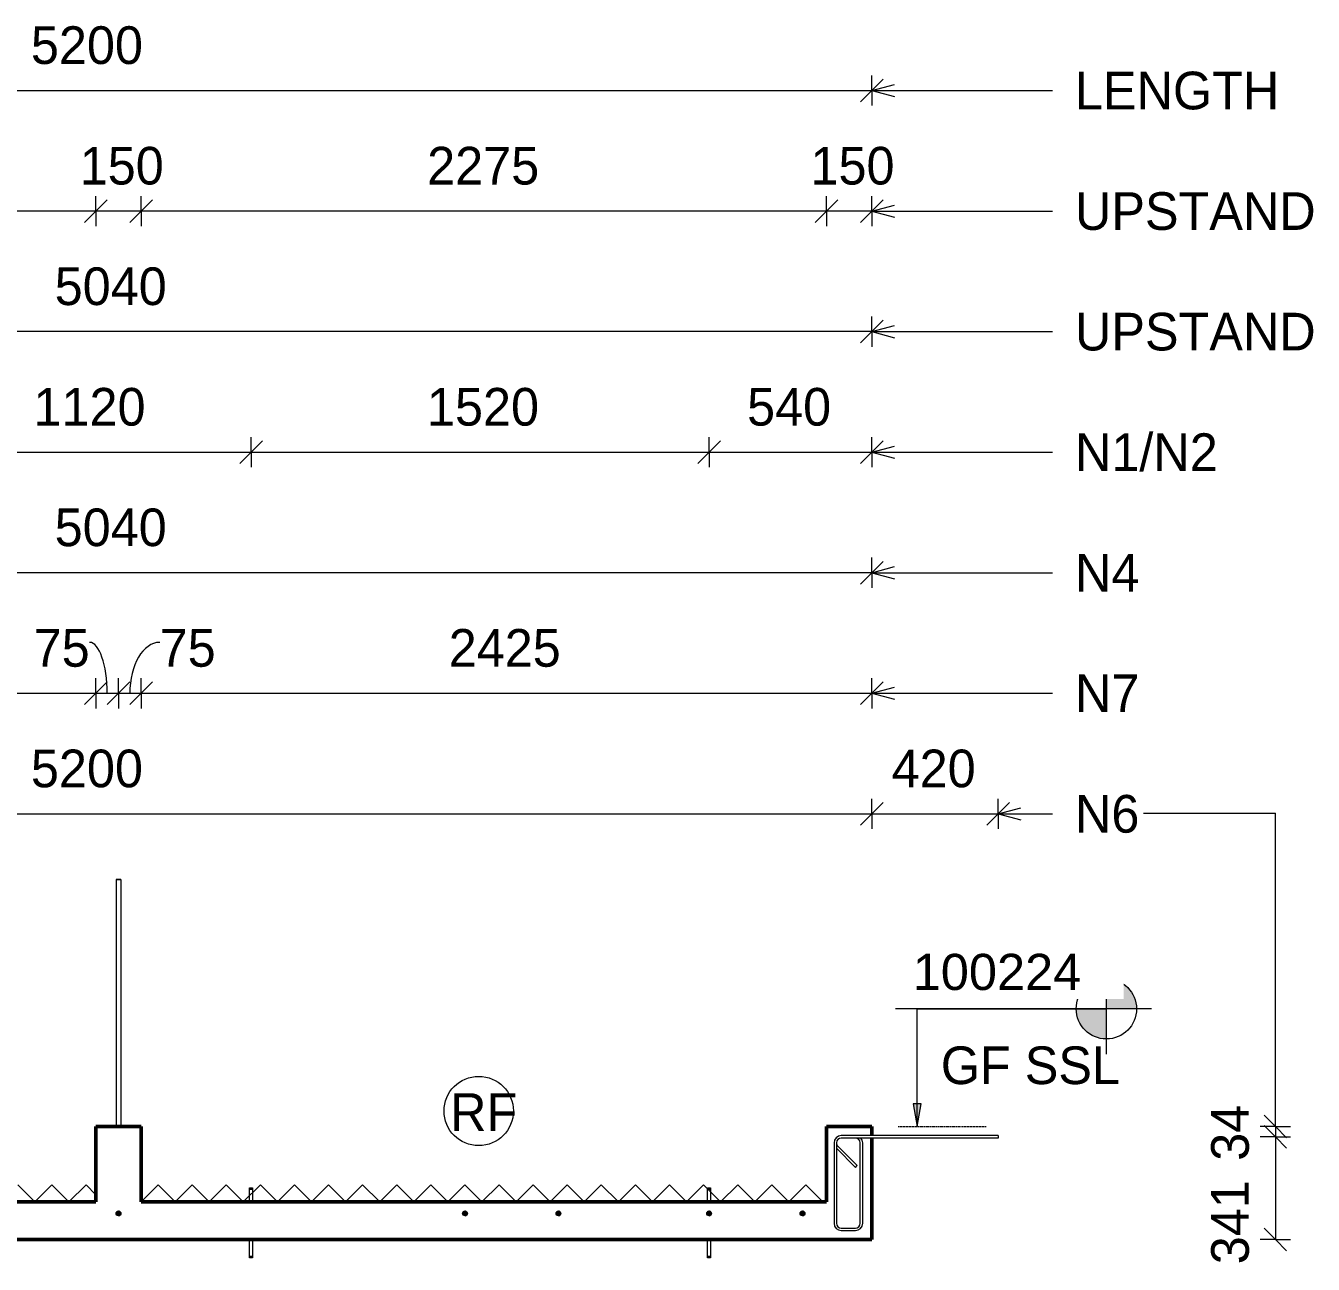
# Model space of a CAD drawing. Header units: millimetres. Extents: x 59546 to 97856, y 2513 to 30499.
# Drawn here: x 75162 to 79434, y 2743 to 6853 of the extents above; entities that cross this region are included whole.
import ezdxf

# ---------------------------------------------------------------- set-up
doc = ezdxf.new("R2010")
doc.units = ezdxf.units.MM
doc.linetypes.add('Overhead', pattern=[3.97, 2.38, -1.59])
for name, color, linetype, lineweight in [('A-ANNO-DIMS', 211, 'Continuous', 9), ('A-ANNO-DIMS-50', 211, 'Continuous', 9), ('A-DETL-MBND', 5, 'Continuous', 18), ('A-FLOR', 192, 'Continuous', 18), ('A-FLOR-OVHD', 1, 'Overhead', 18), ('A-GENM', 13, 'Continuous', 18), ('G-ANNO-DIMS', 111, 'Continuous', 9), ('G-ANNO-TEXT', 231, 'Continuous', 9), ('S-RBAR', 171, 'Continuous', 18)]:
    doc.layers.add(name, color=color, linetype=linetype, lineweight=lineweight)
doc.styles.add('Arial_1', font='arial.ttf', dxfattribs={"height": 120})
doc.styles.add('Nirmala UI Semilight', font='NirmalaS.ttf', dxfattribs={"height": 125})
doc.dimstyles.new('Diagonal_-_2_5mm_NI_UI', dxfattribs={"dimscale": 304.8, "dimtxt": 130.920493, "dimasz": 0.246063, "dimexe": 0.164042, "dimexo": 0.0625, "dimgap": 0.164042, "dimtad": 1, "dimdec": 0, "dimzin": 0, "dimdsep": 46, "dimtxsty": 'Nirmala UI Semilight', "dimblk1": 'OBLIQUE', "dimblk2": 'OBLIQUE', "dimsah": 1, "dimcen": 0.09, "dimazin": 0, "dimtfac": 1, "dimtdec": 4, "dimtix": 1, "dimtmove": 0, "dimatfit": 3, "dimfxl": 0.164042, "dimfxlon": 1, "dimtvp": 1, "dimtolj": 1, "dimtzin": 0, "dimarcsym": 2})
doc.dimstyles.new('Diagonal_-_2_5mm_NI_UI_1', dxfattribs={"dimscale": 304.8, "dimtxt": 130.920493, "dimasz": 0.246063, "dimexe": 0.164042, "dimexo": 0.0625, "dimgap": 0.164042, "dimtad": 1, "dimdec": 0, "dimzin": 0, "dimdsep": 46, "dimtxsty": 'Nirmala UI Semilight', "dimblk1": 'OBLIQUE', "dimblk2": 'OBLIQUE', "dimsah": 1, "dimcen": 0.09, "dimazin": 0, "dimtfac": 1, "dimtdec": 4, "dimtix": 1, "dimtmove": 1, "dimatfit": 3, "dimfxl": 0.164042, "dimfxlon": 1, "dimtvp": 1, "dimtolj": 1, "dimtzin": 0, "dimarcsym": 2})
doc.dimstyles.new('Diagonal_-_2_5mm_NI_UI_2', dxfattribs={"dimscale": 304.8, "dimtxt": 130.920493, "dimasz": 0.246063, "dimexe": 0.164042, "dimexo": 0.0625, "dimgap": 0.164042, "dimtad": 1, "dimdec": 0, "dimzin": 0, "dimdsep": 46, "dimtxsty": 'Nirmala UI Semilight', "dimblk1": 'OBLIQUE', "dimblk2": 'OBLIQUE', "dimsah": 1, "dimcen": 0.09, "dimazin": 0, "dimtfac": 1, "dimtdec": 4, "dimtix": 1, "dimtmove": 2, "dimatfit": 3, "dimfxl": 0.164042, "dimfxlon": 1, "dimtvp": 1, "dimtolj": 1, "dimtzin": 0, "dimarcsym": 2})

# ---------------------------------------------------------------- blocks, each defined once
blk = doc.blocks.new('RR spread anchor face based - RR-SA-2_5-150-3355620-Elevation Front')
at = {"layer": 'A-GENM'}
for p, q in [((66318, 2769.8), (66318, 2824.8)), ((66328, 2824.8), (66328, 2769.8)), ((66318, 2764.8), (66318, 2769.8)), ((66318, 2769.8), (66328, 2769.8)), ((66328, 2764.8), (66318, 2764.8)), ((66328, 2769.8), (66328, 2764.8))]:
    blk.add_line(p, q, dxfattribs=at)
blk = doc.blocks.new('RR spread anchor face based - RR-SA-2_5-150-614724-Elevation Front')
at = {"layer": 'A-GENM'}
for p, q in [((66318, 2991.1), (66318, 2996.1)), ((66318, 2996.1), (66328, 2996.1)), ((66318, 2949.8), (66318, 2991.1)), ((66328, 2991.1), (66318, 2991.1)), ((66328, 2996.1), (66328, 2991.1)), ((66328, 2991.1), (66328, 2949.8))]:
    blk.add_line(p, q, dxfattribs=at)
blk = doc.blocks.new('DIMBLOCK68-Elevation Front')
at = {"layer": 'A-ANNO-DIMS-50'}
for p, q in [((72769.2, 6637.6), (72769.2, 6687.6)), ((72769.2, 6637.6), (72806.7, 6675.1)), ((77969.2, 6637.6), (77969.2, 6687.6)), ((77969.2, 6637.6), (78006.7, 6675.1)), ((72769.2, 6637.6), (72731.7, 6600.1)), ((72769.2, 6637.6), (77969.2, 6637.6)), ((72769.2, 6637.6), (72769.2, 6587.6)), ((77969.2, 6637.6), (77931.7, 6600.1)), ((77969.2, 6637.6), (77969.2, 6587.6))]:
    blk.add_line(p, q, dxfattribs=at)
at = {"layer": 'A-ANNO-DIMS-50', "color": 0, "insert": (75178.7, 6850.7), "char_height": 125, "width": 457.032, "attachment_point": 1, "line_spacing_factor": 1.142579, "style": 'Nirmala UI Semilight'}
blk.add_mtext('5200', dxfattribs=at)
blk = doc.blocks.new('_Oblique')
at = {"color": 0, "linetype": 'ByBlock', "lineweight": -2}
blk.add_line((-0.5, -0.5), (0.5, 0.5), dxfattribs=at)
blk = doc.blocks.new('DIMBLOCK69-Elevation Front')
at = {"layer": 'A-ANNO-DIMS-50'}
for p, q in [((77819.2, 6237.6), (77819.2, 6287.6)), ((77969.2, 6237.6), (77969.2, 6287.6)), ((77819.2, 6237.6), (77856.7, 6275.1)), ((77969.2, 6237.6), (78006.7, 6275.1)), ((77819.2, 6237.6), (77781.7, 6200.1)), ((77969.2, 6237.6), (77819.2, 6237.6)), ((77819.2, 6237.6), (77819.2, 6187.6)), ((77969.2, 6237.6), (77931.7, 6200.1)), ((77969.2, 6237.6), (77969.2, 6187.6))]:
    blk.add_line(p, q, dxfattribs=at)
at = {"layer": 'A-ANNO-DIMS-50', "color": 0, "insert": (77765.6, 6450.7), "char_height": 125, "width": 308.496, "attachment_point": 1, "line_spacing_factor": 1.142579, "style": 'Nirmala UI Semilight'}
blk.add_mtext('150', dxfattribs=at)
blk = doc.blocks.new('DIMBLOCK70-Elevation Front')
at = {"layer": 'A-ANNO-DIMS-50'}
for p, q in [((75544.2, 6237.6), (75544.2, 6287.6)), ((77819.2, 6237.6), (77819.2, 6287.6)), ((75544.2, 6237.6), (75581.7, 6275.1)), ((77819.2, 6237.6), (77856.7, 6275.1)), ((75544.2, 6237.6), (75506.7, 6200.1)), ((77819.2, 6237.6), (75544.2, 6237.6)), ((75544.2, 6237.6), (75544.2, 6187.6)), ((77819.2, 6237.6), (77781.7, 6200.1)), ((77819.2, 6237.6), (77819.2, 6187.6))]:
    blk.add_line(p, q, dxfattribs=at)
at = {"layer": 'A-ANNO-DIMS-50', "color": 0, "insert": (76493.6, 6450.7), "char_height": 125, "width": 451.319, "attachment_point": 1, "line_spacing_factor": 1.142579, "style": 'Nirmala UI Semilight'}
blk.add_mtext('2275', dxfattribs=at)
blk = doc.blocks.new('DIMBLOCK71-Elevation Front')
at = {"layer": 'A-ANNO-DIMS-50'}
for p, q in [((75394.2, 6237.6), (75394.2, 6287.6)), ((75544.2, 6237.6), (75544.2, 6287.6)), ((75394.2, 6237.6), (75431.7, 6275.1)), ((75544.2, 6237.6), (75581.7, 6275.1)), ((75394.2, 6237.6), (75356.7, 6200.1)), ((75544.2, 6237.6), (75394.2, 6237.6)), ((75394.2, 6237.6), (75394.2, 6187.6)), ((75544.2, 6237.6), (75506.7, 6200.1)), ((75544.2, 6237.6), (75544.2, 6187.6))]:
    blk.add_line(p, q, dxfattribs=at)
at = {"layer": 'A-ANNO-DIMS-50', "color": 0, "insert": (75340.6, 6450.7), "char_height": 125, "width": 308.496, "attachment_point": 1, "line_spacing_factor": 1.142579, "style": 'Nirmala UI Semilight'}
blk.add_mtext('150', dxfattribs=at)
blk = doc.blocks.new('DIMBLOCK72-Elevation Front')
at = {"layer": 'A-ANNO-DIMS-50'}
for p, q in [((72769.2, 6237.6), (72769.2, 6287.6)), ((75394.2, 6237.6), (75394.2, 6287.6)), ((72769.2, 6237.6), (72806.7, 6275.1)), ((75394.2, 6237.6), (75431.7, 6275.1)), ((72769.2, 6237.6), (72731.7, 6200.1)), ((75394.2, 6237.6), (72769.2, 6237.6)), ((72769.2, 6237.6), (72769.2, 6187.6)), ((75394.2, 6237.6), (75356.7, 6200.1)), ((75394.2, 6237.6), (75394.2, 6187.6))]:
    blk.add_line(p, q, dxfattribs=at)
at = {"layer": 'A-ANNO-DIMS-50', "color": 0, "insert": (73891.2, 6450.7), "char_height": 125, "width": 457.032, "attachment_point": 1, "line_spacing_factor": 1.142579, "style": 'Nirmala UI Semilight'}
blk.add_mtext('2625', dxfattribs=at)
blk = doc.blocks.new('DIMBLOCK78-Elevation Front')
at = {"layer": 'A-ANNO-DIMS-50'}
for p, q in [((72929.2, 5837.6), (72929.2, 5887.6)), ((72929.2, 5837.6), (72966.7, 5875.1)), ((77969.2, 5837.6), (77969.2, 5887.6)), ((77969.2, 5837.6), (78006.7, 5875.1)), ((72929.2, 5837.6), (72891.7, 5800.1)), ((77969.2, 5837.6), (72929.2, 5837.6)), ((72929.2, 5837.6), (72929.2, 5787.6)), ((77969.2, 5837.6), (77931.7, 5800.1)), ((77969.2, 5837.6), (77969.2, 5787.6))]:
    blk.add_line(p, q, dxfattribs=at)
at = {"layer": 'A-ANNO-DIMS-50', "color": 0, "insert": (75257.6, 6050.7), "char_height": 125, "width": 459.888, "attachment_point": 1, "line_spacing_factor": 1.142579, "style": 'Nirmala UI Semilight'}
blk.add_mtext('5040', dxfattribs=at)
blk = doc.blocks.new('DIMBLOCK82-Elevation Front')
at = {"layer": 'A-ANNO-DIMS-50'}
for p, q in [((74789.2, 5437.6), (74789.2, 5487.6)), ((74789.2, 5437.6), (74826.7, 5475.1)), ((75909.2, 5437.6), (75909.2, 5487.6)), ((75909.2, 5437.6), (75946.7, 5475.1)), ((74789.2, 5437.6), (74751.7, 5400.1)), ((74789.2, 5437.6), (75909.2, 5437.6)), ((74789.2, 5437.6), (74789.2, 5387.6)), ((75909.2, 5437.6), (75871.7, 5400.1)), ((75909.2, 5437.6), (75909.2, 5387.6))]:
    blk.add_line(p, q, dxfattribs=at)
at = {"layer": 'A-ANNO-DIMS-50', "color": 0, "insert": (75187.3, 5650.7), "char_height": 125, "width": 388.477, "attachment_point": 1, "line_spacing_factor": 1.142579, "style": 'Nirmala UI Semilight'}
blk.add_mtext('1120', dxfattribs=at)
blk = doc.blocks.new('DIMBLOCK83-Elevation Front')
at = {"layer": 'A-ANNO-DIMS-50'}
for p, q in [((75909.2, 5437.6), (75909.2, 5487.6)), ((75909.2, 5437.6), (75946.7, 5475.1)), ((77429.2, 5437.6), (77429.2, 5487.6)), ((77429.2, 5437.6), (77466.7, 5475.1)), ((75909.2, 5437.6), (75871.7, 5400.1)), ((75909.2, 5437.6), (77429.2, 5437.6)), ((75909.2, 5437.6), (75909.2, 5387.6)), ((77429.2, 5437.6), (77391.7, 5400.1)), ((77429.2, 5437.6), (77429.2, 5387.6))]:
    blk.add_line(p, q, dxfattribs=at)
at = {"layer": 'A-ANNO-DIMS-50', "color": 0, "insert": (76493, 5650.7), "char_height": 125, "width": 422.754, "attachment_point": 1, "line_spacing_factor": 1.142579, "style": 'Nirmala UI Semilight'}
blk.add_mtext('1520', dxfattribs=at)
blk = doc.blocks.new('DIMBLOCK84-Elevation Front')
at = {"layer": 'A-ANNO-DIMS-50'}
for p, q in [((77429.2, 5437.6), (77429.2, 5487.6)), ((77429.2, 5437.6), (77466.7, 5475.1)), ((77969.2, 5437.6), (77969.2, 5487.6)), ((77969.2, 5437.6), (78006.7, 5475.1)), ((77429.2, 5437.6), (77391.7, 5400.1)), ((77429.2, 5437.6), (77969.2, 5437.6)), ((77429.2, 5437.6), (77429.2, 5387.6)), ((77969.2, 5437.6), (77931.7, 5400.1)), ((77969.2, 5437.6), (77969.2, 5387.6))]:
    blk.add_line(p, q, dxfattribs=at)
at = {"layer": 'A-ANNO-DIMS-50', "color": 0, "insert": (77555.2, 5650.7), "char_height": 125, "width": 345.63, "attachment_point": 1, "line_spacing_factor": 1.142579, "style": 'Nirmala UI Semilight'}
blk.add_mtext('540', dxfattribs=at)
blk = doc.blocks.new('DIMBLOCK85-Elevation Front')
at = {"layer": 'A-ANNO-DIMS-50'}
for p, q in [((72929.2, 5037.6), (72929.2, 5087.6)), ((77969.2, 5037.6), (77969.2, 5087.6)), ((72929.2, 5037.6), (72966.7, 5075.1)), ((77969.2, 5037.6), (78006.7, 5075.1)), ((72929.2, 5037.6), (72891.7, 5000.1)), ((77969.2, 5037.6), (72929.2, 5037.6)), ((72929.2, 5037.6), (72929.2, 4987.6)), ((77969.2, 5037.6), (77931.7, 5000.1)), ((77969.2, 5037.6), (77969.2, 4987.6))]:
    blk.add_line(p, q, dxfattribs=at)
at = {"layer": 'A-ANNO-DIMS-50', "color": 0, "insert": (75257.6, 5250.7), "char_height": 125, "width": 459.888, "attachment_point": 1, "line_spacing_factor": 1.142579, "style": 'Nirmala UI Semilight'}
blk.add_mtext('5040', dxfattribs=at)
blk = doc.blocks.new('DIMBLOCK88-Elevation Front')
at = {"layer": 'A-ANNO-DIMS-50'}
for p, q in [((72769.2, 4637.6), (72769.2, 4687.6)), ((72769.2, 4637.6), (72806.7, 4675.1)), ((75394.2, 4637.6), (75394.2, 4687.6)), ((75394.2, 4637.6), (75431.7, 4675.1)), ((72769.2, 4637.6), (72731.7, 4600.1)), ((72769.2, 4637.6), (75394.2, 4637.6)), ((72769.2, 4637.6), (72769.2, 4587.6)), ((75394.2, 4637.6), (75356.7, 4600.1)), ((75394.2, 4637.6), (75394.2, 4587.6))]:
    blk.add_line(p, q, dxfattribs=at)
at = {"layer": 'A-ANNO-DIMS-50', "color": 0, "insert": (73891.2, 4850.7), "char_height": 125, "width": 457.032, "attachment_point": 1, "line_spacing_factor": 1.142579, "style": 'Nirmala UI Semilight'}
blk.add_mtext('2625', dxfattribs=at)
blk = doc.blocks.new('DIMBLOCK89-Elevation Front')
at = {"layer": 'A-ANNO-DIMS-50'}
for p, q in [((75394.2, 4637.6), (75394.2, 4687.6)), ((75394.2, 4637.6), (75431.7, 4675.1)), ((75469.2, 4637.6), (75469.2, 4687.6)), ((75469.2, 4637.6), (75506.7, 4675.1)), ((75394.2, 4637.6), (75356.7, 4600.1)), ((75394.2, 4637.6), (75469.2, 4637.6)), ((75394.2, 4637.6), (75394.2, 4587.6)), ((75469.2, 4637.6), (75431.7, 4600.1)), ((75469.2, 4637.6), (75469.2, 4587.6))]:
    blk.add_line(p, q, dxfattribs=at)
blk.add_ellipse((75373.5, 4637.6), major_axis=(0, 169), ratio=0.344086, start_param=4.712389, end_param=6.283185, dxfattribs=at)
at = {"layer": 'A-ANNO-DIMS-50', "color": 0, "insert": (75187.9, 4850.7), "char_height": 125, "width": 222.803, "attachment_point": 1, "line_spacing_factor": 1.142579, "style": 'Nirmala UI Semilight'}
blk.add_mtext('75', dxfattribs=at)
blk = doc.blocks.new('DIMBLOCK90-Elevation Front')
at = {"layer": 'A-ANNO-DIMS-50'}
for p, q in [((75469.2, 4637.6), (75469.2, 4687.6)), ((75469.2, 4637.6), (75506.7, 4675.1)), ((75544.2, 4637.6), (75544.2, 4687.6)), ((75544.2, 4637.6), (75581.7, 4675.1)), ((75469.2, 4637.6), (75431.7, 4600.1)), ((75469.2, 4637.6), (75544.2, 4637.6)), ((75469.2, 4637.6), (75469.2, 4587.6)), ((75544.2, 4637.6), (75506.7, 4600.1)), ((75544.2, 4637.6), (75544.2, 4587.6))]:
    blk.add_line(p, q, dxfattribs=at)
blk.add_ellipse((75606, 4637.6), major_axis=(0, 169), ratio=0.587597, start_param=0, end_param=1.570796, dxfattribs=at)
at = {"layer": 'A-ANNO-DIMS-50', "color": 0, "insert": (75606, 4850.7), "char_height": 125, "width": 222.803, "attachment_point": 1, "line_spacing_factor": 1.142579, "style": 'Nirmala UI Semilight'}
blk.add_mtext('75', dxfattribs=at)
blk = doc.blocks.new('DIMBLOCK91-Elevation Front')
at = {"layer": 'A-ANNO-DIMS-50'}
for p, q in [((75544.2, 4637.6), (75544.2, 4687.6)), ((75544.2, 4637.6), (75581.7, 4675.1)), ((77969.2, 4637.6), (77969.2, 4687.6)), ((77969.2, 4637.6), (78006.7, 4675.1)), ((75544.2, 4637.6), (75506.7, 4600.1)), ((75544.2, 4637.6), (77969.2, 4637.6)), ((75544.2, 4637.6), (75544.2, 4587.6)), ((77969.2, 4637.6), (77931.7, 4600.1)), ((77969.2, 4637.6), (77969.2, 4587.6))]:
    blk.add_line(p, q, dxfattribs=at)
at = {"layer": 'A-ANNO-DIMS-50', "color": 0, "insert": (76565.1, 4850.7), "char_height": 125, "width": 459.888, "attachment_point": 1, "line_spacing_factor": 1.142579, "style": 'Nirmala UI Semilight'}
blk.add_mtext('2425', dxfattribs=at)
blk = doc.blocks.new('Spot Elevations - M_Spot Elevation - Target Filled-10609-Elevation Front')
at = {"layer": 'G-ANNO-DIMS'}
h = blk.add_hatch(color=256, dxfattribs=at)
edge = h.paths.add_edge_path()
edge.add_line((69161.4, 3590.4), (69261.4, 3590.4))
edge.add_arc((69161.4, 3590.4), 100, 0, 90)
edge.add_line((69161.4, 3690.4), (69161.4, 3590.4))
h = blk.add_hatch(color=256, dxfattribs=at)
edge = h.paths.add_edge_path()
edge.add_line((69161.4, 3590.4), (69061.4, 3590.4))
edge.add_arc((69161.4, 3590.4), 100, 180, 270)
edge.add_line((69161.4, 3490.4), (69161.4, 3590.4))
for p, q in [((69161.4, 3440.4), (69161.4, 3740.4)), ((69311.4, 3590.4), (68461.4, 3590.4))]:
    blk.add_line(p, q, dxfattribs=at)
blk.add_circle((69161.4, 3590.4), 100, dxfattribs=at)
blk = doc.blocks.new('DIMBLOCK95-Elevation Front')
at = {"layer": 'A-ANNO-DIMS-50'}
for p, q in [((72769.2, 4237.6), (72769.2, 4287.6)), ((72769.2, 4237.6), (72806.7, 4275.1)), ((77969.2, 4237.6), (77969.2, 4287.6)), ((77969.2, 4237.6), (78006.7, 4275.1)), ((72769.2, 4237.6), (72731.7, 4200.1)), ((72769.2, 4237.6), (77969.2, 4237.6)), ((72769.2, 4237.6), (72769.2, 4187.6)), ((77969.2, 4237.6), (77931.7, 4200.1)), ((77969.2, 4237.6), (77969.2, 4187.6))]:
    blk.add_line(p, q, dxfattribs=at)
at = {"layer": 'A-ANNO-DIMS-50', "color": 0, "insert": (75178.7, 4450.7), "char_height": 125, "width": 457.032, "attachment_point": 1, "line_spacing_factor": 1.142579, "style": 'Nirmala UI Semilight'}
blk.add_mtext('5200', dxfattribs=at)
blk = doc.blocks.new('DIMBLOCK96-Elevation Front')
at = {"layer": 'A-ANNO-DIMS-50'}
for p, q in [((77969.2, 4237.6), (77969.2, 4287.6)), ((77969.2, 4237.6), (78006.7, 4275.1)), ((78388.8, 4237.6), (78388.8, 4287.6)), ((78388.8, 4237.6), (78426.3, 4275.1)), ((77969.2, 4237.6), (77931.7, 4200.1)), ((77969.2, 4237.6), (78388.8, 4237.6)), ((77969.2, 4237.6), (77969.2, 4187.6)), ((78388.8, 4237.6), (78351.3, 4200.1)), ((78388.8, 4237.6), (78388.8, 4187.6))]:
    blk.add_line(p, q, dxfattribs=at)
at = {"layer": 'A-ANNO-DIMS-50', "color": 0, "insert": (78035, 4450.7), "char_height": 125, "width": 345.63, "attachment_point": 1, "line_spacing_factor": 1.142579, "style": 'Nirmala UI Semilight'}
blk.add_mtext('420', dxfattribs=at)
blk = doc.blocks.new('DIMBLOCK97-Elevation Front')
at = {"layer": 'A-ANNO-DIMS-50'}
for p, q in [((79308.2, 3199.8), (79270.7, 3237.3)), ((79308.2, 3199.8), (79258.2, 3199.8)), ((79308.2, 3165.8), (79258.2, 3165.8)), ((79308.2, 3165.8), (79270.7, 3203.3)), ((79308.2, 3199.8), (79308.2, 3165.8)), ((79308.2, 3199.8), (79345.7, 3162.3)), ((79308.2, 3199.8), (79358.2, 3199.8)), ((79308.2, 3165.8), (79345.7, 3128.3)), ((79308.2, 3165.8), (79358.2, 3165.8))]:
    blk.add_line(p, q, dxfattribs=at)
at = {"layer": 'A-ANNO-DIMS-50', "color": 0, "insert": (79095.2, 3086.3), "char_height": 125, "width": 231.372, "attachment_point": 1, "rotation": 90, "line_spacing_factor": 1.142579, "style": 'Nirmala UI Semilight'}
blk.add_mtext('34', dxfattribs=at)
blk = doc.blocks.new('DIMBLOCK98-Elevation Front')
at = {"layer": 'A-ANNO-DIMS-50'}
for p, q in [((79308.2, 3165.8), (79258.2, 3165.8)), ((79308.2, 3165.8), (79270.7, 3203.3)), ((79308.2, 3165.8), (79308.2, 2824.8)), ((79308.2, 3165.8), (79345.7, 3128.3)), ((79308.2, 3165.8), (79358.2, 3165.8)), ((79308.2, 2824.8), (79258.2, 2824.8)), ((79308.2, 2824.8), (79270.7, 2862.3)), ((79308.2, 2824.8), (79345.7, 2787.3)), ((79308.2, 2824.8), (79358.2, 2824.8))]:
    blk.add_line(p, q, dxfattribs=at)
at = {"layer": 'A-ANNO-DIMS-50', "color": 0, "insert": (79095.2, 2743), "char_height": 125, "width": 311.353, "attachment_point": 1, "rotation": 90, "line_spacing_factor": 1.142579, "style": 'Nirmala UI Semilight'}
blk.add_mtext('341', dxfattribs=at)

msp = doc.modelspace()

# ---------------------------------------------------------------- hatches: boundary and pattern name
at = {"layer": 'G-ANNO-DIMS'}
msp.add_hatch(color=256, dxfattribs=at).paths.add_polyline_path([(78119.1, 3199.8), (78132.4, 3274.8), (78105.9, 3274.8)])
at = {"layer": 'S-RBAR'}
h = msp.add_hatch(color=256, dxfattribs=at)
edge = h.paths.add_edge_path()
edge.add_arc((75469.2, 2911.8), 8, 0, 360)
for points in [[(75471.6, 2904.1), (75477.2, 2911.8), (75471.6, 2919.4), (75462.7, 2916.5), (75462.7, 2907)], [(76621.6, 2904.1), (76627.2, 2911.8), (76621.6, 2919.4), (76612.7, 2916.5), (76612.7, 2907)], [(76931.6, 2904.1), (76937.2, 2911.8), (76931.6, 2919.4), (76922.7, 2916.5), (76922.7, 2907)], [(77431.6, 2904.1), (77437.2, 2911.8), (77431.6, 2919.4), (77422.7, 2916.5), (77422.7, 2907)], [(77741.6, 2904.1), (77747.2, 2911.8), (77741.6, 2919.4), (77732.7, 2916.5), (77732.7, 2907)]]:
    msp.add_hatch(color=256, dxfattribs=at).paths.add_polyline_path(points)
h = msp.add_hatch(color=256, dxfattribs=at)
edge = h.paths.add_edge_path()
edge.add_arc((76619.2, 2911.8), 8, 0, 360)
h = msp.add_hatch(color=256, dxfattribs=at)
edge = h.paths.add_edge_path()
edge.add_arc((76929.2, 2911.8), 8, 0, 360)
h = msp.add_hatch(color=256, dxfattribs=at)
edge = h.paths.add_edge_path()
edge.add_arc((77429.2, 2911.8), 8, 0, 360)
h = msp.add_hatch(color=256, dxfattribs=at)
edge = h.paths.add_edge_path()
edge.add_arc((77739.2, 2911.8), 8, 0, 360)

# ---------------------------------------------------------------- linework, layer by layer
at = {"layer": 'A-DETL-MBND'}
for p, q in [((78870.6, 4239.8), (79308.2, 4239.8)), ((79308.2, 3199.8), (79308.2, 4239.8)), ((75477.2, 4019.8), (75461.2, 4019.8)), ((75135.4, 3006.3), (75191.9, 2949.8)), ((75191.9, 2949.8), (75248.5, 3006.3)), ((75248.5, 3006.3), (75305.1, 2949.8)), ((75305.1, 2949.8), (75361.6, 3006.3)), ((75361.6, 3006.3), (75394.2, 2973.8)), ((75544.2, 2949.8), (75600.7, 3006.3)), ((75600.7, 3006.3), (75657.3, 2949.8)), ((75657.3, 2949.8), (75713.9, 3006.3)), ((75713.9, 3006.3), (75770.5, 2949.8)), ((75770.5, 2949.8), (75827, 3006.3)), ((75827, 3006.3), (75883.6, 2949.8)), ((75883.6, 2949.8), (75940.2, 3006.3)), ((75940.2, 3006.3), (75996.7, 2949.8)), ((75996.7, 2949.8), (76053.3, 3006.3)), ((76053.3, 3006.3), (76109.9, 2949.8)), ((76109.9, 2949.8), (76166.4, 3006.3)), ((76166.4, 3006.3), (76223, 2949.8)), ((76223, 2949.8), (76279.6, 3006.3)), ((76279.6, 3006.3), (76336.1, 2949.8)), ((76336.1, 2949.8), (76392.7, 3006.3)), ((76392.7, 3006.3), (76449.3, 2949.8)), ((76449.3, 2949.8), (76505.8, 3006.3)), ((76505.8, 3006.3), (76562.4, 2949.8)), ((76562.4, 2949.8), (76619, 3006.3)), ((76619, 3006.3), (76675.5, 2949.8)), ((76675.5, 2949.8), (76732.1, 3006.3)), ((76732.1, 3006.3), (76788.7, 2949.8)), ((76788.7, 2949.8), (76845.3, 3006.3)), ((76845.3, 3006.3), (76901.8, 2949.8)), ((76901.8, 2949.8), (76958.4, 3006.3)), ((76958.4, 3006.3), (77015, 2949.8)), ((77015, 2949.8), (77071.5, 3006.3)), ((77071.5, 3006.3), (77128.1, 2949.8)), ((77128.1, 2949.8), (77184.7, 3006.3)), ((77184.7, 3006.3), (77241.2, 2949.8)), ((77241.2, 2949.8), (77297.8, 3006.3)), ((77297.8, 3006.3), (77354.4, 2949.8)), ((77354.4, 2949.8), (77410.9, 3006.3)), ((77410.9, 3006.3), (77467.5, 2949.8)), ((77467.5, 2949.8), (77524.1, 3006.3)), ((77524.1, 3006.3), (77580.6, 2949.8)), ((77580.6, 2949.8), (77637.2, 3006.3)), ((77637.2, 3006.3), (77693.8, 2949.8)), ((77693.8, 2949.8), (77750.4, 3006.3)), ((77750.4, 3006.3), (77806.9, 2949.8))]:
    msp.add_line(p, q, dxfattribs=at)
msp.add_circle((76664.7, 3251.5), 115, dxfattribs=at)
at = {"layer": 'A-FLOR', "lineweight": 50}
for p, q in [((75544.2, 3199.8), (75394.2, 3199.8)), ((75394.2, 3199.8), (75394.2, 2949.8)), ((75544.2, 2949.8), (75544.2, 3199.8)), ((77969.2, 3199.8), (77819.2, 3199.8)), ((77819.2, 3199.8), (77819.2, 2949.8)), ((77969.2, 3169.8), (77969.2, 3199.8)), ((77969.2, 2824.8), (77969.2, 3161.8)), ((75394.2, 2949.8), (72929.2, 2949.8)), ((77819.2, 2949.8), (75544.2, 2949.8)), ((72769.2, 2824.8), (77969.2, 2824.8))]:
    msp.add_line(p, q, dxfattribs=at)
at = {"layer": 'A-FLOR-OVHD'}
msp.add_line((78056.9, 3199.8), (78349.2, 3199.8), dxfattribs=at)
at = {"layer": 'G-ANNO-DIMS'}
for p, q in [((78119.1, 3590.4), (78747.5, 3590.4)), ((78119.1, 3199.8), (78119.1, 3590.4)), ((78132.4, 3274.8), (78105.9, 3274.8)), ((78105.9, 3274.8), (78119.1, 3199.8)), ((78119.1, 3199.8), (78132.4, 3274.8))]:
    msp.add_line(p, q, dxfattribs=at)
at = {"layer": 'G-ANNO-TEXT', "color": 250}
for p, q in [((77969.2, 6637.6), (78044.2, 6657.7)), ((77969.2, 6637.6), (78044.2, 6617.5)), ((77969.2, 6637.6), (78568.3, 6637.6)), ((77969.2, 6237.6), (78044.2, 6257.7)), ((77969.2, 6237.6), (78044.2, 6217.5)), ((77969.2, 6237.6), (78568.3, 6237.6)), ((77969.2, 5837.6), (78044.2, 5857.7)), ((77969.2, 5837.6), (78044.2, 5817.5)), ((77969.2, 5837.6), (78568.3, 5837.6)), ((77969.2, 5437.6), (78044.2, 5457.7)), ((77969.2, 5437.6), (78044.2, 5417.5)), ((77969.2, 5437.6), (78568.3, 5437.6)), ((77969.2, 5037.6), (78044.2, 5057.7)), ((77969.2, 5037.6), (78044.2, 5017.5)), ((77969.2, 5037.6), (78568.3, 5037.6)), ((77969.2, 4637.6), (78044.2, 4657.7)), ((77969.2, 4637.6), (78044.2, 4617.5)), ((77969.2, 4637.6), (78568.3, 4637.6)), ((78388.8, 4237.6), (78463.8, 4257.7)), ((78388.8, 4237.6), (78463.8, 4217.5)), ((78388.8, 4237.6), (78568.3, 4237.6))]:
    msp.add_line(p, q, dxfattribs=at)
at = {"layer": 'S-RBAR'}
for p, q in [((75461.2, 4019.8), (75461.2, 3199.8)), ((75461.2, 4019.8), (75477.2, 4019.8)), ((75477.2, 4019.8), (75477.2, 3199.8)), ((78388.8, 3169.8), (77867.8, 3169.8)), ((78388.8, 3161.8), (77867.8, 3161.8)), ((78388.8, 3169.8), (78388.8, 3161.8)), ((77843.8, 3145.8), (77843.8, 2878.8)), ((77851.8, 3145.8), (77851.8, 2878.8)), ((77851.8, 3127.8), (77915.1, 3064.4)), ((77856.5, 3134.4), (77920.8, 3070.1)), ((77930.8, 2878.8), (77930.8, 3145.8)), ((77938.8, 2878.8), (77938.8, 3145.8)), ((77915.1, 3064.4), (77920.8, 3070.1)), ((75471.6, 2919.4), (75462.7, 2916.5)), ((75462.7, 2916.5), (75462.7, 2907)), ((75462.7, 2907), (75471.6, 2904.1)), ((75477.2, 2911.8), (75471.6, 2919.4)), ((75471.6, 2904.1), (75477.2, 2911.8)), ((76621.6, 2919.4), (76612.7, 2916.5)), ((76612.7, 2916.5), (76612.7, 2907)), ((76612.7, 2907), (76621.6, 2904.1)), ((76627.2, 2911.8), (76621.6, 2919.4)), ((76621.6, 2904.1), (76627.2, 2911.8)), ((76931.6, 2919.4), (76922.7, 2916.5)), ((76922.7, 2916.5), (76922.7, 2907)), ((76922.7, 2907), (76931.6, 2904.1)), ((76937.2, 2911.8), (76931.6, 2919.4)), ((76931.6, 2904.1), (76937.2, 2911.8)), ((77431.6, 2919.4), (77422.7, 2916.5)), ((77422.7, 2916.5), (77422.7, 2907)), ((77422.7, 2907), (77431.6, 2904.1)), ((77437.2, 2911.8), (77431.6, 2919.4)), ((77431.6, 2904.1), (77437.2, 2911.8)), ((77741.6, 2919.4), (77732.7, 2916.5)), ((77732.7, 2916.5), (77732.7, 2907)), ((77732.7, 2907), (77741.6, 2904.1)), ((77747.2, 2911.8), (77741.6, 2919.4)), ((77741.6, 2904.1), (77747.2, 2911.8)), ((77867.8, 2862.8), (77914.8, 2862.8)), ((77867.8, 2854.8), (77914.8, 2854.8))]:
    msp.add_line(p, q, dxfattribs=at)
for centre in [(75469.2, 2911.8), (76619.2, 2911.8), (76929.2, 2911.8), (77429.2, 2911.8), (77739.2, 2911.8)]:
    msp.add_circle(centre, 8, dxfattribs=at)
for centre, radius, start, end in [((77867.8, 3145.8), 24, 90, 180), ((77867.8, 3145.8), 16, 90, 180), ((77914.8, 3145.8), 16, 0, 90), ((77914.8, 3145.8), 24, 0, 42.0711), ((77867.8, 3145.8), 16, 180, 225), ((77867.8, 2878.8), 24, 180, 270), ((77867.8, 2878.8), 16, 180, 270), ((77914.8, 2878.8), 16, 270, 0), ((77914.8, 2878.8), 24, 270, 0)]:
    msp.add_arc(centre, radius, start, end, dxfattribs=at)

# ---------------------------------------------------------------- block references
at = {"layer": 'A-GENM'}
for name, p in [('RR spread anchor face based - RR-SA-2_5-150-614724-Elevation Front', (9586.1, 0)), ('RR spread anchor face based - RR-SA-2_5-150-614724-Elevation Front', (11106.1, 0)), ('RR spread anchor face based - RR-SA-2_5-150-3355620-Elevation Front', (9586.1, 0)), ('RR spread anchor face based - RR-SA-2_5-150-3355620-Elevation Front', (11106.1, 0))]:
    msp.add_blockref(name, p, dxfattribs=at)
at = {"layer": 'G-ANNO-DIMS'}
msp.add_blockref('Spot Elevations - M_Spot Elevation - Target Filled-10609-Elevation Front', (9586.1, 0), dxfattribs=at)

# ---------------------------------------------------------------- texts
at = {"layer": 'G-ANNO-TEXT', "color": 7, "char_height": 125, "attachment_point": 1, "style": 'Nirmala UI Semilight'}
for s, insert, width in [('LENGTH', (78643.3, 6700.1), 765.612), ('UPSTAND', (78643.3, 6300.1), 909.915), ('UPSTAND', (78643.3, 5900.1), 909.915), ('N1/N2', (78643.3, 5500.1), 585.232), ('N4', (78643.3, 5100.1), 272.574), ('N7', (78643.3, 4700.1), 264.557), ('N6', (78643.3, 4300.1), 268.565), ('GF SSL', (78198.1, 3465.7), 621.308), ('RF', (76569.6, 3310.4), 224.472)]:
    msp.add_mtext(s, dxfattribs=dict(at, insert=insert, width=width))

# ---------------------------------------------------------------- dimensions: what is measured, and where the dimension line sits
at = {"layer": 'A-ANNO-DIMS'}
for base, p1, p2, override, picture, middle in [((77969.2, 6637.6), (72769.2, 6587.6), (77969.2, 6587.6), {"dimpost": '<>', "dimfxl": 5200}, 'DIMBLOCK68-Elevation Front', (75369.2, 6752.2)), ((72769.2, 6237.6), (75394.2, 6187.6), (72769.2, 6187.6), {"dimpost": '<>', "dimfxl": 2625}, 'DIMBLOCK72-Elevation Front', (74081.7, 6352.2)), ((75394.2, 6237.6), (75544.2, 6187.6), (75394.2, 6187.6), {"dimpost": '<>', "dimfxl": 150}, 'DIMBLOCK71-Elevation Front', (75469.2, 6352.5)), ((75544.2, 6237.6), (77819.2, 6187.6), (75544.2, 6187.6), {"dimpost": '<>', "dimfxl": 2275}, 'DIMBLOCK70-Elevation Front', (76681.7, 6352.2)), ((77819.2, 6237.6), (77969.2, 6187.6), (77819.2, 6187.6), {"dimpost": '<>', "dimfxl": 150}, 'DIMBLOCK69-Elevation Front', (77894.2, 6352.5)), ((72929.2, 5837.6), (77969.2, 5787.6), (72929.2, 5787.6), {"dimpost": '<>', "dimfxl": 5040}, 'DIMBLOCK78-Elevation Front', (75449.2, 5952.2)), ((75909.2, 5437.6), (74789.2, 5387.6), (75909.2, 5387.6), {"dimpost": '<>', "dimfxl": 1120}, 'DIMBLOCK82-Elevation Front', (75349.2, 5552.5)), ((77429.2, 5437.6), (75909.2, 5387.6), (77429.2, 5387.6), {"dimpost": '<>', "dimfxl": 1520}, 'DIMBLOCK83-Elevation Front', (76669.2, 5552.5)), ((77969.2, 5437.6), (77429.2, 5387.6), (77969.2, 5387.6), {"dimpost": '<>', "dimfxl": 540}, 'DIMBLOCK84-Elevation Front', (77699.2, 5552.2)), ((72929.2, 5037.6), (77969.2, 4987.6), (72929.2, 4987.6), {"dimpost": '<>', "dimfxl": 5040}, 'DIMBLOCK85-Elevation Front', (75449.2, 5152.2)), ((75394.2, 4637.6), (72769.2, 4587.6), (75394.2, 4587.6), {"dimpost": '<>', "dimfxl": 2625}, 'DIMBLOCK88-Elevation Front', (74081.7, 4752.2)), ((77969.2, 4637.6), (75544.2, 4587.6), (77969.2, 4587.6), {"dimpost": '<>', "dimfxl": 2425}, 'DIMBLOCK91-Elevation Front', (76756.7, 4752.2)), ((77969.2, 4237.6), (72769.2, 4187.6), (77969.2, 4187.6), {"dimpost": '<>', "dimfxl": 5200}, 'DIMBLOCK95-Elevation Front', (75369.2, 4352.2)), ((78388.8, 4237.6), (77969.2, 4187.6), (78388.8, 4187.6), {"dimpost": '<>', "dimfxl": 419.594341}, 'DIMBLOCK96-Elevation Front', (78179, 4352.2))]:
    dim = msp.add_linear_dim(base=base, p1=p1, p2=p2, dimstyle='Diagonal_-_2_5mm_NI_UI', override=override, dxfattribs=at)
    dim.commit()
    dim.dimension.update_dxf_attribs({"geometry": picture, "text_midpoint": middle})
for base, p1, p2, picture, middle in [((75469.2, 4637.6), (75394.2, 4587.6), (75469.2, 4587.6), 'DIMBLOCK89-Elevation Front', (75299.3, 4767.3)), ((75544.2, 4637.6), (75469.2, 4587.6), (75544.2, 4587.6), 'DIMBLOCK90-Elevation Front', (75717.4, 4767.3))]:
    dim = msp.add_linear_dim(base=base, p1=p1, p2=p2, dimstyle='Diagonal_-_2_5mm_NI_UI_1', override={"dimpost": '<>', "dimfxl": 75}, dxfattribs=at)
    dim.commit()
    dim.dimension.update_dxf_attribs({"geometry": picture, "text_midpoint": middle, "dimtype": 160})
dim = msp.add_linear_dim(base=(79308.2, 3165.8), p1=(79258.2, 3199.8), p2=(79258.2, 3165.8), angle=90, dimstyle='Diagonal_-_2_5mm_NI_UI', override={"dimpost": '<>', "dimfxl": 34}, dxfattribs=at)
dim.commit()
dim.dimension.update_dxf_attribs({"geometry": 'DIMBLOCK97-Elevation Front', "text_midpoint": (79193.6, 3182.8)})
dim = msp.add_linear_dim(base=(79308.2, 2824.8), p1=(79258.2, 3165.8), p2=(79258.2, 2824.8), angle=90, dimstyle='Diagonal_-_2_5mm_NI_UI_2', override={"dimpost": '<>', "dimfxl": 341}, dxfattribs=at)
dim.commit()
dim.dimension.update_dxf_attribs({"geometry": 'DIMBLOCK98-Elevation Front', "text_midpoint": (79178.5, 2898.7), "dimtype": 160, "text_rotation": 90})

# ---------------------------------------------------------------- next in the draw order: texts
at = {"layer": 'G-ANNO-DIMS', "insert": (78104.8, 3773), "char_height": 120, "width": 669.933, "attachment_point": 1, "line_spacing_factor": 0.941778, "style": 'Arial_1', "bg_fill": 3, "box_fill_scale": 1.25, "bg_fill_color": 256, "bg_fill_true_color": 13158600, "bg_fill_transparency": 0}
msp.add_mtext('100224', dxfattribs=at)

doc.saveas('drawing.dxf')
